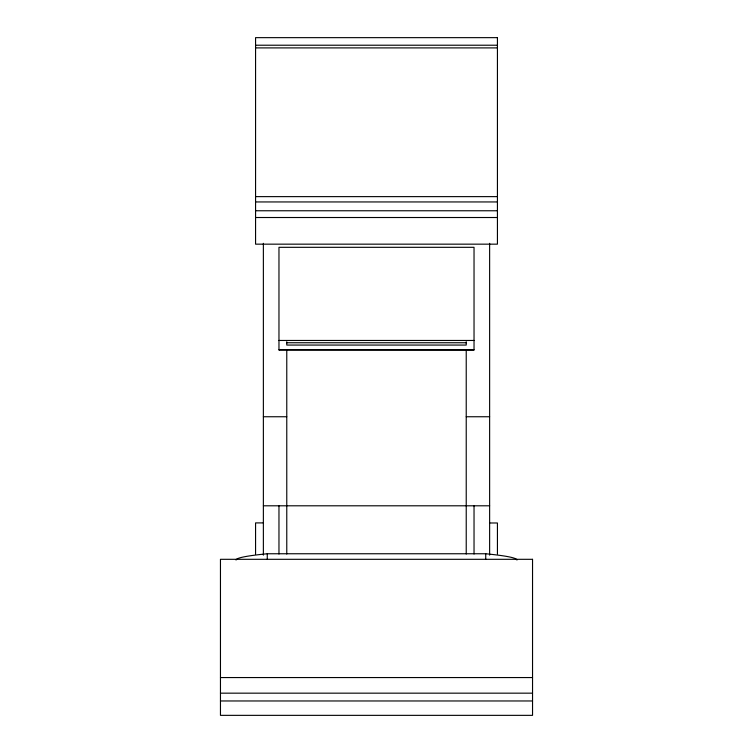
<?xml version="1.0" encoding="UTF-8"?>
<svg xmlns="http://www.w3.org/2000/svg" width="753" height="753" viewBox="0 0 753 753"><rect width="100%" height="100%" fill="white"/><g stroke="black" fill="none" stroke-linecap="round" stroke-linejoin="round"><path stroke-width="1.13" d="M255.568 45.218L497.432 45.218M255.568 47.9L497.432 47.9M255.568 196.627L497.432 196.627M255.568 201.945L497.432 201.945M255.568 210.765L497.432 210.765M255.568 217.513L497.432 217.513M278.968 340.46L474.032 340.46M286.771 342.747L466.229 342.747M474.032 349.863L278.968 349.863L474.032 349.966L474.032 247.313L278.968 247.313L278.968 349.966M263.371 416.748L286.771 416.748M466.229 416.748L489.629 416.748M263.371 505.8L489.629 505.8M263.371 522.902L255.568 522.902L255.568 554.114M489.629 522.987L497.432 522.987L497.432 554.029M236.056 560.072A666.734 20.905 0 0 1 267.268 553.756L485.732 553.756A666.734 20.905 0 0 1 516.944 560.072M220.46 677.559L532.54 677.559M220.46 693.165L532.54 693.165M220.46 700.968L532.54 700.968M489.629 243.323L489.629 555.14M485.732 553.756L485.732 559.328M474.032 505.8L474.032 554.029M466.229 341.73L466.229 345.062L286.771 345.062L286.771 341.73M466.229 349.947L466.229 554.029M286.771 349.947L286.771 554.029M278.968 505.8L278.968 554.029M267.268 553.756L267.268 559.328M263.371 243.323L263.371 555.14M497.432 37.65L255.568 37.65L255.568 244.16L497.432 244.16L497.432 37.65M532.54 559.31L220.46 559.31L220.46 715.35L532.54 715.35L532.54 559.31"/></g></svg>
